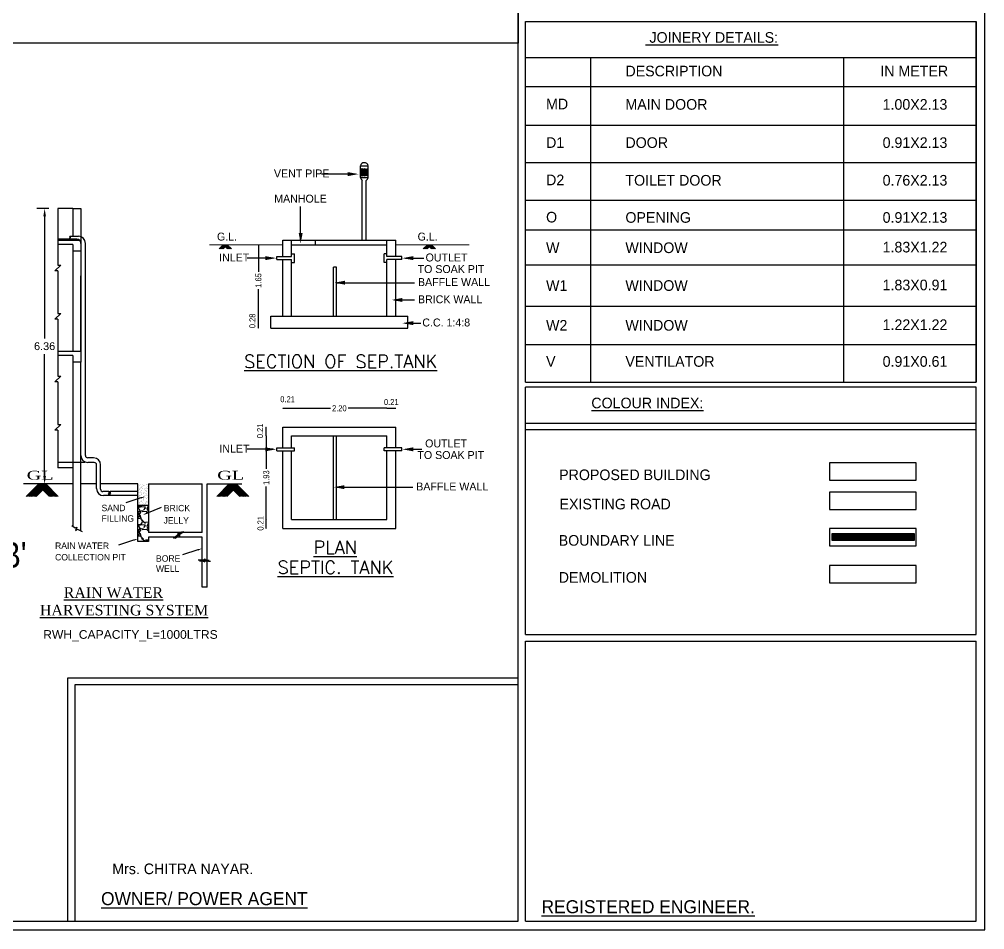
# Model space of a CAD drawing. Header units: metres. Extents: x 165 to 271, y 67 to 122.
# Drawn here: x 201.57 to 223.87, y 81.48 to 102.49 of the extents above; entities that cross this region are included whole.
import ezdxf
from ezdxf.enums import TextEntityAlignment as Align

# ---------------------------------------------------------------- set-up
doc = ezdxf.new("R2010")
doc.units = ezdxf.units.M
doc.header["$MEASUREMENT"] = 0
doc.layers.add('LOCATION_PLAN', color=7, linetype='Continuous', lineweight=0)
doc.layers.add('RWH', color=7, linetype='Continuous')
doc.layers.add('SHEET_1', color=6, linetype='Continuous')
doc.styles.add('ARIAL NARROW', font='')
doc.styles.add('PLOT$0$300', font='ARIALN.TTF')
doc.styles.add('rms', font='framd.ttf')
doc.styles.add('Roman', font='romans')
doc.styles.get("Standard").update_dxf_attribs({"font": 'arial.ttf'})
doc.styles.add('style2', font='romantic.ttf')
doc.styles.add('visa', font='swissc.ttf')
doc.styles.get('ARIAL NARROW').set_extended_font_data('Lydian BT')
doc.dimstyles.new('o3', dxfattribs={"dimscale": 0.23, "dimtxt": 0.9, "dimasz": 1, "dimexe": 5, "dimexo": 9, "dimgap": 0.23, "dimtad": 0, "dimzin": 3, "dimdsep": 46, "dimtxsty": 'visa', "dimblk": 'ARCHTICK', "dimcen": 0.09, "dimse1": 1, "dimse2": 1, "dimclrd": 7, "dimclre": 256, "dimclrt": 7, "dimadec": 0, "dimazin": 0, "dimtfac": 0.23, "dimtofl": 0, "dimtmove": 2, "dimatfit": 1, "dimldrblk": 'ARCHTICK', "dimfxl": 1, "dimtolj": 1, "dimtzin": 0, "dimarcsym": 0})
doc.dimstyles.get("Standard").update_dxf_attribs({"dimtxt": 0.18, "dimasz": 0.18, "dimexe": 0.18, "dimexo": 0.0625, "dimgap": 0.09, "dimtad": 0, "dimtih": 1, "dimtoh": 1, "dimzin": 0, "dimdsep": 46, "dimtxsty": 'Standard', "dimcen": 0.09, "dimadec": 0, "dimazin": 0, "dimtfac": 1, "dimtofl": 0, "dimtmove": 0, "dimatfit": 3, "dimfxl": 1, "dimtolj": 1, "dimtzin": 0, "dimarcsym": 0})

# ---------------------------------------------------------------- blocks, each defined once
blk = doc.blocks.new('_ArchTick')
at = {"color": 0, "linetype": 'ByBlock', "const_width": 0.15}
blk.add_lwpolyline([(-0.5, -0.5), (0.5, 0.5)], dxfattribs=at)
blk = doc.blocks.new('*D114')
at = {"color": 7, "lineweight": -2}
blk.add_line((2146.187, 488.333), (2146.187, 488.609), dxfattribs=at)
at = {"layer": 'Defpoints', "color": 0}
for p in [(2146.187, 488.609), (2146.473, 488.609), (2146.473, 488.333)]:
    blk.add_point(p, dxfattribs=at)
at = {"color": 7, "lineweight": -2, "xscale": 0.023, "yscale": 0.023, "zscale": 0.023}
for p, rotation in [((2146.187, 488.609), 90), ((2146.187, 488.333), 270)]:
    blk.add_blockref('_ArchTick', p, dxfattribs=dict(at, rotation=rotation))
at = {"color": 7, "insert": (2146.048, 488.502), "char_height": 0.138, "attachment_point": 5, "rotation": 90, "style": 'visa'}
blk.add_mtext('\\A1;0.28', dxfattribs=at)
blk = doc.blocks.new('*D115')
at = {"color": 7, "lineweight": -2}
for p, q in [((2146.187, 490.259), (2146.187, 489.635)), ((2146.187, 488.609), (2146.187, 489.233))]:
    blk.add_line(p, q, dxfattribs=at)
at = {"layer": 'Defpoints', "color": 0}
for p in [(2146.187, 490.259), (2146.954, 490.259), (2146.473, 488.609)]:
    blk.add_point(p, dxfattribs=at)
at = {"color": 7, "lineweight": -2, "xscale": 0.023, "yscale": 0.023, "zscale": 0.023}
for p, rotation in [((2146.187, 490.259), 90), ((2146.187, 488.609), 270)]:
    blk.add_blockref('_ArchTick', p, dxfattribs=dict(at, rotation=rotation))
at = {"color": 7, "insert": (2146.187, 489.434), "char_height": 0.138, "attachment_point": 5, "rotation": 90, "style": 'visa'}
blk.add_mtext('\\A1;1.65', dxfattribs=at)
blk = doc.blocks.new('*D116')
at = {"color": 7, "lineweight": -2}
blk.add_line((2146.369, 483.714), (2146.369, 483.921), dxfattribs=at)
at = {"layer": 'Defpoints', "color": 0}
for p in [(2146.369, 483.921), (2146.954, 483.921), (2146.748, 483.714)]:
    blk.add_point(p, dxfattribs=at)
at = {"color": 7, "lineweight": -2, "xscale": 0.023, "yscale": 0.023, "zscale": 0.023}
for p, rotation in [((2146.369, 483.921), 90), ((2146.369, 483.714), 270)]:
    blk.add_blockref('_ArchTick', p, dxfattribs=dict(at, rotation=rotation))
at = {"color": 7, "insert": (2146.236, 483.83), "char_height": 0.138, "attachment_point": 5, "rotation": 90, "style": 'visa'}
blk.add_mtext('\\A1;0.21', dxfattribs=at)
blk = doc.blocks.new('*D117')
at = {"color": 7, "lineweight": -2}
for p, q in [((2146.369, 485.847), (2146.369, 485.085)), ((2146.369, 483.921), (2146.369, 484.682))]:
    blk.add_line(p, q, dxfattribs=at)
at = {"layer": 'Defpoints', "color": 0}
for p in [(2146.369, 485.847), (2146.954, 485.847), (2146.954, 483.921)]:
    blk.add_point(p, dxfattribs=at)
at = {"color": 7, "lineweight": -2, "xscale": 0.023, "yscale": 0.023, "zscale": 0.023}
for p, rotation in [((2146.369, 485.847), 90), ((2146.369, 483.921), 270)]:
    blk.add_blockref('_ArchTick', p, dxfattribs=dict(at, rotation=rotation))
at = {"color": 7, "insert": (2146.369, 484.884), "char_height": 0.138, "attachment_point": 5, "rotation": 90, "style": 'visa'}
blk.add_mtext('\\A1;1.93', dxfattribs=at)
blk = doc.blocks.new('*D118')
at = {"color": 7, "lineweight": -2}
blk.add_line((2146.369, 485.847), (2146.369, 486.053), dxfattribs=at)
at = {"layer": 'Defpoints', "color": 0}
for p in [(2146.369, 486.053), (2146.748, 486.053), (2146.954, 485.847)]:
    blk.add_point(p, dxfattribs=at)
at = {"color": 7, "lineweight": -2, "xscale": 0.023, "yscale": 0.023, "zscale": 0.023}
for p, rotation in [((2146.369, 486.053), 90), ((2146.369, 485.847), 270)]:
    blk.add_blockref('_ArchTick', p, dxfattribs=dict(at, rotation=rotation))
at = {"color": 7, "insert": (2146.225, 485.963), "char_height": 0.138, "attachment_point": 5, "rotation": 90, "style": 'visa'}
blk.add_mtext('\\A1;0.21', dxfattribs=at)
blk = doc.blocks.new('*D113')
at = {"color": 7, "lineweight": -2}
blk.add_line((2146.748, 486.485), (2146.954, 486.485), dxfattribs=at)
at = {"layer": 'Defpoints', "color": 0}
for p in [(2146.954, 486.485), (2146.748, 486.053), (2146.954, 485.847)]:
    blk.add_point(p, dxfattribs=at)
at = {"color": 7, "lineweight": -2, "xscale": 0.023, "yscale": 0.023, "zscale": 0.023, "rotation": 180}
blk.add_blockref('_ArchTick', (2146.748, 486.485), dxfattribs=at)
at = {"color": 7, "lineweight": -2, "xscale": 0.023, "yscale": 0.023, "zscale": 0.023}
blk.add_blockref('_ArchTick', (2146.954, 486.485), dxfattribs=at)
at = {"color": 7, "insert": (2146.86, 486.694), "char_height": 0.138, "attachment_point": 5, "style": 'visa'}
blk.add_mtext('\\A1;0.21', dxfattribs=at)
blk = doc.blocks.new('*D119')
at = {"color": 7, "lineweight": -2}
for p, q in [((2146.954, 486.485), (2147.85, 486.485)), ((2149.155, 486.485), (2148.259, 486.485))]:
    blk.add_line(p, q, dxfattribs=at)
at = {"layer": 'Defpoints', "color": 0}
for p in [(2149.155, 486.485), (2146.954, 485.847), (2149.155, 485.847)]:
    blk.add_point(p, dxfattribs=at)
at = {"color": 7, "lineweight": -2, "xscale": 0.023, "yscale": 0.023, "zscale": 0.023, "rotation": 180}
blk.add_blockref('_ArchTick', (2146.954, 486.485), dxfattribs=at)
at = {"color": 7, "lineweight": -2, "xscale": 0.023, "yscale": 0.023, "zscale": 0.023}
blk.add_blockref('_ArchTick', (2149.155, 486.485), dxfattribs=at)
at = {"color": 7, "insert": (2148.055, 486.485), "char_height": 0.138, "attachment_point": 5, "style": 'visa'}
blk.add_mtext('\\A1;2.20', dxfattribs=at)
blk = doc.blocks.new('*D120')
at = {"color": 7, "lineweight": -2}
blk.add_line((2149.155, 486.485), (2149.362, 486.485), dxfattribs=at)
at = {"layer": 'Defpoints', "color": 0}
for p in [(2149.362, 486.485), (2149.362, 486.053), (2149.155, 485.847)]:
    blk.add_point(p, dxfattribs=at)
at = {"color": 7, "lineweight": -2, "xscale": 0.023, "yscale": 0.023, "zscale": 0.023, "rotation": 180}
blk.add_blockref('_ArchTick', (2149.155, 486.485), dxfattribs=at)
at = {"color": 7, "lineweight": -2, "xscale": 0.023, "yscale": 0.023, "zscale": 0.023}
blk.add_blockref('_ArchTick', (2149.362, 486.485), dxfattribs=at)
at = {"color": 7, "insert": (2149.254, 486.628), "char_height": 0.138, "attachment_point": 5, "style": 'visa'}
blk.add_mtext('\\A1;0.21', dxfattribs=at)
blk = doc.blocks.new('RAIN')
at = {"color": 1}
for p, q in [((2202.903, 512.696), (2202.903, 511.083)), ((2203.33, 512.696), (2202.903, 512.696)), ((2203.33, 512.696), (2203.558, 512.696)), ((2203.33, 512.696), (2203.33, 511.903)), ((2203.558, 512.696), (2203.558, 511.703)), ((2203.249, 511.903), (2203.486, 511.903)), ((2203.442, 511.819), (2202.903, 511.819)), ((2203.442, 511.819), (2202.903, 511.819)), ((2203.528, 511.781), (2202.903, 511.781)), ((2203.33, 511.667), (2202.903, 511.667)), ((2203.33, 511.819), (2203.33, 511.781)), ((2203.33, 511.667), (2203.33, 511.477)), ((2203.558, 511.703), (2203.558, 511.667)), ((2203.558, 511.703), (2203.558, 511.667)), ((2203.558, 511.703), (2203.558, 511.667)), ((2203.558, 511.703), (2203.558, 511.667)), ((2203.558, 511.667), (2203.558, 511.477)), ((2203.558, 511.667), (2203.558, 511.667)), ((2203.685, 505.657), (2203.685, 511.703)), ((2203.33, 511.477), (2203.33, 508.62)), ((2203.558, 511.477), (2203.33, 511.477)), ((2203.558, 511.477), (2203.558, 508.62)), ((2202.989, 511.083), (2202.817, 510.919)), ((2202.903, 511.083), (2202.989, 511.083)), ((2202.903, 510.919), (2202.817, 510.919)), ((2202.903, 510.919), (2202.903, 509.706)), ((2203.558, 508.62), (2203.558, 510.776)), ((2202.989, 509.706), (2202.817, 509.541)), ((2202.903, 509.706), (2202.989, 509.706)), ((2202.903, 509.541), (2202.817, 509.541)), ((2202.903, 509.541), (2202.903, 508.467)), ((2202.903, 508.62), (2202.903, 507.921)), ((2203.558, 508.62), (2202.903, 508.62)), ((2203.558, 508.62), (2203.558, 508.315)), ((2203.33, 508.505), (2202.903, 508.505)), ((2203.33, 508.505), (2203.33, 508.315)), ((2203.33, 508.315), (2203.33, 503.644)), ((2203.558, 508.315), (2203.33, 508.315)), ((2203.558, 508.541), (2203.558, 508.505)), ((2203.558, 508.541), (2203.558, 508.505)), ((2203.558, 508.541), (2203.558, 508.505)), ((2203.558, 508.541), (2203.558, 508.505)), ((2203.558, 508.505), (2203.558, 508.505)), ((2203.558, 503.511), (2203.558, 508.315)), ((2202.989, 507.921), (2202.817, 507.757)), ((2202.903, 507.757), (2202.817, 507.757)), ((2202.903, 507.921), (2202.989, 507.921)), ((2202.903, 507.757), (2202.903, 506.544)), ((2202.989, 506.544), (2202.817, 506.38)), ((2202.903, 506.38), (2202.817, 506.38)), ((2202.903, 506.544), (2202.989, 506.544)), ((2202.903, 506.38), (2202.903, 505.305)), ((2203.92, 505.591), (2203.751, 505.591)), ((2203.673, 505.458), (2202.903, 505.458)), ((2203.33, 505.305), (2202.903, 505.305)), ((2203.939, 505.458), (2203.757, 505.458)), ((2204.004, 504.714), (2204.004, 505.392)), ((2204.119, 504.695), (2204.119, 505.392)), ((2203.33, 504.848), (2201.921, 504.848)), ((2204.004, 504.848), (2203.558, 504.848)), ((2205.18, 504.848), (2204.119, 504.848)), ((2205.18, 503.213), (2205.18, 504.848)), ((2205.485, 504.848), (2205.485, 503.462)), ((2205.485, 504.848), (2207.009, 504.848)), ((2207.009, 503.462), (2207.009, 504.848)), ((2207.155, 502.676), (2207.155, 504.848)), ((2207.155, 504.848), (2208.142, 504.848)), ((2204.356, 504.63), (2204.184, 504.63)), ((2204.356, 504.515), (2204.203, 504.515)), ((2204.34, 504.555), (2204.372, 504.594)), ((2204.356, 504.555), (2204.34, 504.555)), ((2204.356, 504.638), (2204.356, 504.594)), ((2204.356, 504.594), (2204.372, 504.594)), ((2204.356, 504.511), (2204.356, 504.555)), ((2204.375, 504.555), (2204.406, 504.594)), ((2204.39, 504.555), (2204.375, 504.555)), ((2204.39, 504.638), (2204.39, 504.594)), ((2205.18, 504.63), (2204.39, 504.63)), ((2204.39, 504.594), (2204.406, 504.594)), ((2204.39, 504.511), (2204.39, 504.555)), ((2205.18, 504.515), (2204.39, 504.515)), ((2205.18, 504.242), (2205.485, 504.242)), ((2206.404, 503.462), (2205.485, 503.462)), ((2206.312, 503.391), (2206.239, 503.334)), ((2206.356, 503.392), (2206.283, 503.335)), ((2206.312, 503.391), (2206.322, 503.351)), ((2206.322, 503.446), (2206.322, 503.351)), ((2206.322, 503.446), (2206.331, 503.406)), ((2206.404, 503.462), (2206.331, 503.406)), ((2206.356, 503.392), (2206.366, 503.352)), ((2206.366, 503.447), (2206.366, 503.352)), ((2206.366, 503.447), (2206.375, 503.407)), ((2206.448, 503.464), (2206.375, 503.407)), ((2206.404, 503.462), (2206.448, 503.494)), ((2207.009, 503.462), (2206.447, 503.462)), ((2206.448, 503.462), (2206.491, 503.494)), ((2205.485, 503.213), (2205.18, 503.213)), ((2206.241, 503.335), (2205.485, 503.335)), ((2206.196, 503.304), (2206.239, 503.335)), ((2206.24, 503.304), (2206.283, 503.335)), ((2207.009, 503.335), (2206.283, 503.335)), ((2207.009, 502.68), (2207.009, 503.335)), ((2206.9, 502.685), (2206.954, 502.682)), ((2206.934, 502.657), (2206.988, 502.654)), ((2207.046, 502.679), (2206.953, 502.681)), ((2207.08, 502.652), (2206.988, 502.654)), ((2207.009, 501.907), (2207.009, 502.654)), ((2207.088, 502.715), (2207.027, 502.641)), ((2207.046, 502.679), (2207.027, 502.641)), ((2207.122, 502.688), (2207.062, 502.615)), ((2207.08, 502.652), (2207.062, 502.615)), ((2207.088, 502.715), (2207.07, 502.678)), ((2207.162, 502.675), (2207.07, 502.678)), ((2207.122, 502.688), (2207.104, 502.651)), ((2207.197, 502.649), (2207.104, 502.651)), ((2207.155, 501.907), (2207.155, 502.65)), ((2207.162, 502.675), (2207.216, 502.672)), ((2207.196, 502.648), (2207.249, 502.645)), ((2207.155, 501.907), (2207.009, 501.907))]:
    blk.add_line(p, q, dxfattribs=at)
at = {"color": 2}
for p, q in [((2201.997, 504.491), (2202.354, 504.848)), ((2202.033, 504.491), (2202.39, 504.848)), ((2202.069, 504.491), (2202.426, 504.848)), ((2202.104, 504.491), (2202.462, 504.848)), ((2202.14, 504.491), (2202.4, 504.75)), ((2202.176, 504.491), (2202.417, 504.732)), ((2202.659, 504.491), (2202.382, 504.768)), ((2202.695, 504.491), (2202.4, 504.786)), ((2202.731, 504.491), (2202.417, 504.804)), ((2202.766, 504.491), (2202.435, 504.822)), ((2202.802, 504.491), (2202.453, 504.84)), ((2202.838, 504.491), (2202.481, 504.848)), ((2202.874, 504.491), (2202.517, 504.848)), ((2202.91, 504.491), (2202.553, 504.848)), ((2207.429, 504.491), (2207.786, 504.848)), ((2207.465, 504.491), (2207.822, 504.848)), ((2207.501, 504.491), (2207.858, 504.848)), ((2207.537, 504.491), (2207.894, 504.848)), ((2207.573, 504.491), (2207.832, 504.75)), ((2207.609, 504.491), (2207.85, 504.732)), ((2208.091, 504.491), (2207.814, 504.768)), ((2208.127, 504.491), (2207.832, 504.786)), ((2208.163, 504.491), (2207.85, 504.804)), ((2208.199, 504.491), (2207.868, 504.822)), ((2208.235, 504.491), (2207.886, 504.84)), ((2208.271, 504.491), (2207.913, 504.848)), ((2208.307, 504.491), (2207.949, 504.848)), ((2208.342, 504.491), (2207.985, 504.848)), ((2202.212, 504.491), (2202.435, 504.714)), ((2202.248, 504.491), (2202.453, 504.696)), ((2202.284, 504.491), (2202.471, 504.678)), ((2207.645, 504.491), (2207.868, 504.714)), ((2207.681, 504.491), (2207.886, 504.696)), ((2207.716, 504.491), (2207.904, 504.678))]:
    blk.add_line(p, q, dxfattribs=at)
at = {"color": 0}
for p, q in [((2205.188, 504.742), (2205.188, 504.742)), ((2205.189, 504.84), (2205.189, 504.84)), ((2205.234, 504.793), (2205.234, 504.793)), ((2205.257, 504.733), (2205.257, 504.733)), ((2205.261, 504.845), (2205.261, 504.845)), ((2205.295, 504.746), (2205.295, 504.746)), ((2205.297, 504.766), (2205.297, 504.766)), ((2205.298, 504.755), (2205.298, 504.755)), ((2205.299, 504.844), (2205.299, 504.844)), ((2205.299, 504.728), (2205.299, 504.728)), ((2205.318, 504.78), (2205.318, 504.78)), ((2205.325, 504.724), (2205.325, 504.724)), ((2205.342, 504.796), (2205.342, 504.796)), ((2205.351, 504.804), (2205.351, 504.804)), ((2205.364, 504.793), (2205.364, 504.793)), ((2205.419, 504.844), (2205.419, 504.844)), ((2205.433, 504.741), (2205.433, 504.741)), ((2205.436, 504.839), (2205.436, 504.839)), ((2205.441, 504.84), (2205.441, 504.84)), ((2205.455, 504.766), (2205.455, 504.766)), ((2205.476, 504.78), (2205.476, 504.78)), ((2205.482, 504.835), (2205.482, 504.835)), ((2205.267, 504.451), (2204.837, 504.311)), ((2205.182, 504.465), (2205.182, 504.465)), ((2205.192, 504.473), (2205.192, 504.473)), ((2205.194, 504.66), (2205.194, 504.66)), ((2205.205, 504.477), (2205.205, 504.477)), ((2205.21, 504.608), (2205.21, 504.608)), ((2205.215, 504.512), (2205.215, 504.512)), ((2205.22, 504.717), (2205.22, 504.717)), ((2205.225, 504.499), (2205.225, 504.499)), ((2205.228, 504.597), (2205.228, 504.597)), ((2205.231, 504.695), (2205.231, 504.695)), ((2205.231, 504.474), (2205.231, 504.474)), ((2205.236, 504.526), (2205.236, 504.526)), ((2205.238, 504.7), (2205.238, 504.7)), ((2205.242, 504.52), (2205.242, 504.52)), ((2205.247, 504.709), (2205.247, 504.709)), ((2205.252, 504.602), (2205.252, 504.602)), ((2205.256, 504.639), (2205.256, 504.639)), ((2205.277, 504.653), (2205.277, 504.653)), ((2205.278, 504.599), (2205.278, 504.599)), ((2205.286, 504.452), (2205.286, 504.452)), ((2205.287, 504.56), (2205.287, 504.56)), ((2205.289, 504.55), (2205.289, 504.55)), ((2205.292, 504.648), (2205.292, 504.648)), ((2205.296, 504.569), (2205.296, 504.569)), ((2205.296, 504.463), (2205.296, 504.463)), ((2205.3, 504.464), (2205.3, 504.464)), ((2205.337, 504.59), (2205.337, 504.59)), ((2205.342, 504.459), (2205.342, 504.459)), ((2205.347, 504.615), (2205.347, 504.615)), ((2205.347, 504.59), (2205.347, 504.59)), ((2205.355, 504.5), (2205.355, 504.5)), ((2205.358, 504.598), (2205.358, 504.598)), ((2205.361, 504.695), (2205.361, 504.695)), ((2205.368, 504.456), (2205.368, 504.456)), ((2205.373, 504.512), (2205.373, 504.512)), ((2205.378, 504.717), (2205.378, 504.717)), ((2205.389, 504.584), (2205.389, 504.584)), ((2205.391, 504.656), (2205.391, 504.656)), ((2205.394, 504.715), (2205.394, 504.715)), ((2205.394, 504.525), (2205.394, 504.525)), ((2205.395, 504.475), (2205.395, 504.475)), ((2205.4, 504.664), (2205.4, 504.664)), ((2205.414, 504.639), (2205.414, 504.639)), ((2205.415, 504.581), (2205.415, 504.581)), ((2205.423, 504.447), (2205.423, 504.447)), ((2205.426, 504.545), (2205.426, 504.545)), ((2205.429, 504.643), (2205.429, 504.643)), ((2205.435, 504.71), (2205.435, 504.71)), ((2205.435, 504.653), (2205.435, 504.653)), ((2205.437, 504.446), (2205.437, 504.446)), ((2205.439, 504.516), (2205.439, 504.516)), ((2205.449, 504.524), (2205.449, 504.524)), ((2205.451, 504.71), (2205.451, 504.71)), ((2205.454, 504.462), (2205.454, 504.462)), ((2205.462, 504.706), (2205.462, 504.706)), ((2205.484, 504.572), (2205.484, 504.572)), ((2205.18, 504.204), (2205.295, 504.214)), ((2205.185, 504.348), (2205.185, 504.348)), ((2205.185, 504.176), (2205.286, 504.201)), ((2205.187, 504.284), (2205.187, 504.284)), ((2205.195, 504.399), (2205.195, 504.399)), ((2205.218, 504.303), (2205.218, 504.303)), ((2205.221, 504.401), (2205.221, 504.401)), ((2205.231, 504.325), (2205.231, 504.325)), ((2205.24, 504.333), (2205.24, 504.333)), ((2205.254, 504.339), (2205.254, 504.339)), ((2205.255, 504.335), (2205.255, 504.335)), ((2205.278, 504.207), (2205.298, 504.242)), ((2205.279, 504.256), (2205.279, 504.256)), ((2205.283, 504.354), (2205.283, 504.354)), ((2205.289, 504.203), (2205.386, 504.193)), ((2205.291, 504.38), (2205.291, 504.38)), ((2205.291, 504.257), (2205.291, 504.257)), ((2205.295, 504.334), (2205.295, 504.334)), ((2205.312, 504.271), (2205.312, 504.271)), ((2205.321, 504.33), (2205.321, 504.33)), ((2205.332, 504.385), (2205.332, 504.385)), ((2205.335, 504.42), (2205.335, 504.42)), ((2205.345, 504.429), (2205.345, 504.429)), ((2205.346, 504.111), (2205.402, 504.172)), ((2205.348, 504.304), (2205.348, 504.304)), ((2205.351, 504.402), (2205.351, 504.402)), ((2205.353, 504.398), (2205.353, 504.398)), ((2205.394, 504.225), (2205.372, 504.242)), ((2205.384, 504.28), (2205.384, 504.28)), ((2205.4, 504.153), (2205.385, 504.193)), ((2205.39, 504.321), (2205.39, 504.321)), ((2205.393, 504.289), (2205.393, 504.289)), ((2205.413, 504.335), (2205.413, 504.335)), ((2205.417, 504.251), (2205.417, 504.251)), ((2205.42, 504.349), (2205.42, 504.349)), ((2205.432, 504.316), (2205.432, 504.316)), ((2205.464, 504.209), (2205.433, 504.143)), ((2205.435, 504.013), (2205.855, 504.183)), ((2205.444, 504.335), (2205.444, 504.335)), ((2205.449, 504.257), (2205.449, 504.257)), ((2205.458, 504.312), (2205.458, 504.312)), ((2205.485, 504.223), (2205.464, 504.215)), ((2205.47, 504.271), (2205.47, 504.271)), ((2205.478, 504.441), (2205.478, 504.441)), ((2205.481, 504.302), (2205.481, 504.302)), ((2205.484, 504.4), (2205.484, 504.4)), ((2205.18, 504.142), (2205.185, 504.163)), ((2205.18, 504.058), (2205.213, 504.069)), ((2205.224, 504.001), (2205.18, 504.027)), ((2205.18, 504.003), (2205.231, 503.953)), ((2205.189, 503.892), (2205.18, 503.891)), ((2205.186, 504.16), (2205.232, 504.109)), ((2205.232, 503.959), (2205.191, 503.898)), ((2205.213, 504.073), (2205.249, 504.057)), ((2205.222, 504.093), (2205.339, 504.082)), ((2205.222, 503.971), (2205.278, 504.063)), ((2205.255, 504.051), (2205.235, 504)), ((2205.286, 503.828), (2205.245, 503.955)), ((2205.301, 504.059), (2205.423, 504.069)), ((2205.43, 504.065), (2205.485, 504.014)), ((2205.467, 504.089), (2205.441, 504.16)), ((2205.485, 504.072), (2205.462, 504.079)), ((2203.3, 503.664), (2203.393, 503.602)), ((2203.393, 503.602), (2203.445, 503.621)), ((2203.445, 503.621), (2203.406, 503.521)), ((2205.24, 503.868), (2205.18, 503.868)), ((2205.18, 503.697), (2205.295, 503.706)), ((2205.18, 503.634), (2205.185, 503.655)), ((2205.185, 503.668), (2205.286, 503.694)), ((2205.186, 503.652), (2205.232, 503.601)), ((2205.339, 503.779), (2205.247, 503.881)), ((2205.278, 503.699), (2205.313, 503.76)), ((2205.394, 503.717), (2205.282, 503.803)), ((2205.289, 503.695), (2205.386, 503.685)), ((2205.346, 503.603), (2205.402, 503.664)), ((2205.4, 503.645), (2205.385, 503.685)), ((2205.485, 503.757), (2205.397, 503.753)), ((2205.464, 503.701), (2205.433, 503.635)), ((2205.467, 503.581), (2205.441, 503.652)), ((2205.485, 503.715), (2205.464, 503.707)), ((2203.406, 503.521), (2203.462, 503.562)), ((2203.462, 503.562), (2203.592, 503.493)), ((2205.18, 503.55), (2205.213, 503.561)), ((2205.224, 503.493), (2205.18, 503.519)), ((2205.18, 503.495), (2205.231, 503.445)), ((2205.189, 503.384), (2205.18, 503.383)), ((2205.24, 503.36), (2205.18, 503.36)), ((2205.232, 503.451), (2205.191, 503.39)), ((2205.213, 503.565), (2205.249, 503.55)), ((2205.222, 503.585), (2205.339, 503.574)), ((2205.222, 503.463), (2205.278, 503.555)), ((2205.255, 503.543), (2205.235, 503.492)), ((2205.286, 503.32), (2205.245, 503.447)), ((2205.339, 503.271), (2205.247, 503.373)), ((2205.301, 503.551), (2205.423, 503.561)), ((2205.43, 503.557), (2205.485, 503.506)), ((2205.485, 503.564), (2205.462, 503.571)), ((2205.06, 503.246), (2204.629, 503.106)), ((2205.388, 503.213), (2205.282, 503.295)), ((2205.485, 503.249), (2205.397, 503.245)), ((2205.485, 503.335), (2205.485, 503.213)), ((2206.888, 502.968), (2206.457, 502.829))]:
    blk.add_line(p, q, dxfattribs=at)
at = {"color": 1}
for centre, radius, start, end in [((2203.254, 511.882), 0.0216, 105.7027, 254.2973), ((2203.243, 511.882), 0.0216, 285.7027, 74.2973), ((2203.486, 511.703), 0.2, 0, 90), ((2203.254, 511.84), 0.0216, 105.7027, 254.2973), ((2203.442, 511.703), 0.117, 0, 90), ((2203.757, 505.657), 0.199, 180, 270), ((2203.751, 505.657), 0.0653, 180, 270), ((2203.92, 505.392), 0.199, 0, 90), ((2203.939, 505.392), 0.0653, 0, 90), ((2204.203, 504.714), 0.199, 180, 270), ((2204.184, 504.695), 0.0653, 180, 270)]:
    blk.add_arc(centre, radius, start, end, dxfattribs=at)
at = {"color": 0}
for points in [[(2205.274, 504.431), (2205.388, 504.49), (2205.261, 504.471)], [(2205.443, 503.994), (2205.317, 503.965), (2205.427, 504.033)], [(2205.066, 503.226), (2205.18, 503.285), (2205.053, 503.266)], [(2206.895, 502.948), (2207.009, 503.008), (2206.882, 502.989)]]:
    blk.add_solid(points, dxfattribs=at)
at = {"color": 7, "style": 'style2', "width": 1.5}
for p in [(2202.01, 504.969), (2207.443, 504.969)]:
    blk.add_text('GL', height=0.254, dxfattribs=at).set_placement(p)
at = {"color": 0, "style": 'ARIAL NARROW'}
for s, height, p in [('SAND', 0.1834, (2204.145, 504.072)), ('BRICK', 0.1834, (2205.919, 504.068)), ('FILLING', 0.1834, (2204.145, 503.773)), ('JELLY', 0.1834, (2205.912, 503.719)), ('RAIN WATER', 0.1834, (2202.82, 502.997)), ('COLLECTION PIT', 0.18343, (2202.82, 502.669)), ('BORE', 0.1834, (2205.697, 502.633)), ('WELL', 0.1834, (2205.697, 502.343))]:
    blk.add_text(s, height=height, dxfattribs=at).set_placement(p)
at = {"color": 0, "insert": (2202.275, 501.903), "char_height": 0.3, "width": 10.61822, "attachment_point": 1, "style": 'Roman'}
blk.add_mtext('{\\fTimes New Roman|b0|i0|c0|p18;       \\LRAIN WATER\\l\\P\\L HARVESTING SYSTEM}', dxfattribs=at)
blk = doc.blocks.new('*D150')
at = {"layer": 'Defpoints', "color": 0}
for p in [(202.468, 98.122), (202.159, 91.766), (202.468, 91.766)]:
    blk.add_point(p, dxfattribs=at)
at = {"layer": 'RWH', "color": 130, "lineweight": -2}
for p, q in [((202.259, 98.122), (201.979, 98.122)), ((202.159, 97.942), (202.159, 95.126)), ((202.159, 91.946), (202.159, 94.762)), ((202.259, 91.766), (201.979, 91.766))]:
    blk.add_line(p, q, dxfattribs=at)
at = {"layer": 'RWH', "color": 130}
for points in [[(202.129, 97.942), (202.189, 97.942), (202.159, 98.122)], [(202.129, 91.946), (202.189, 91.946), (202.159, 91.766)]]:
    blk.add_solid(points, dxfattribs=at)
at = {"layer": 'RWH', "color": 130, "insert": (202.159, 94.944), "char_height": 0.18, "attachment_point": 5}
blk.add_mtext('\\A1;6.36', dxfattribs=at)
blk = doc.blocks.new('SEPTIC')
at = {"color": 112}
for p, q in [((2148.54, 492.082), (2148.724, 492.082)), ((2148.54, 491.807), (2148.54, 492.082)), ((2148.724, 491.807), (2148.724, 492.082)), ((2148.54, 491.807), (2148.724, 491.807)), ((2148.586, 490.363), (2148.586, 491.738)), ((2148.678, 490.363), (2148.678, 491.738)), ((2146.748, 490.363), (2149.362, 490.363)), ((2146.954, 489.984), (2146.954, 490.363)), ((2146.954, 490.259), (2149.155, 490.259)), ((2147.504, 490.259), (2147.504, 490.363)), ((2149.155, 489.984), (2149.155, 490.363)), ((2149.362, 489.984), (2149.362, 490.363)), ((2146.61, 489.984), (2146.954, 489.984)), ((2146.954, 490.053), (2147.023, 490.053)), ((2147.023, 489.847), (2147.023, 490.053)), ((2149.087, 489.847), (2149.087, 490.053)), ((2149.155, 490.053), (2149.087, 490.053)), ((2149.499, 489.984), (2149.155, 489.984)), ((2149.499, 489.915), (2149.499, 489.984)), ((2146.61, 489.915), (2146.954, 489.915)), ((2146.748, 488.609), (2146.748, 489.915)), ((2146.954, 488.609), (2146.954, 489.915)), ((2146.954, 489.847), (2147.023, 489.847)), ((2147.917, 488.609), (2147.917, 489.74)), ((2147.986, 489.74), (2147.917, 489.74)), ((2147.986, 488.609), (2147.986, 489.74)), ((2149.155, 489.847), (2149.087, 489.847)), ((2149.155, 488.609), (2149.155, 489.915)), ((2149.499, 489.915), (2149.155, 489.915)), ((2149.362, 488.609), (2149.362, 489.915)), ((2146.473, 488.609), (2149.637, 488.609)), ((2146.473, 488.333), (2146.473, 488.609)), ((2146.473, 488.333), (2149.637, 488.333)), ((2146.748, 486.053), (2149.362, 486.053)), ((2146.748, 485.571), (2146.748, 486.053)), ((2149.362, 485.571), (2149.362, 486.053)), ((2146.954, 485.847), (2149.155, 485.847)), ((2146.954, 485.571), (2146.954, 485.847)), ((2147.917, 483.921), (2147.917, 485.847)), ((2147.986, 483.921), (2147.986, 485.847)), ((2149.155, 485.571), (2149.155, 485.847)), ((2146.61, 485.571), (2147.023, 485.571)), ((2146.61, 485.503), (2146.61, 485.571)), ((2147.023, 485.503), (2147.023, 485.571)), ((2149.087, 485.503), (2149.087, 485.571)), ((2149.499, 485.571), (2149.087, 485.571)), ((2149.499, 485.503), (2149.499, 485.571)), ((2146.61, 485.503), (2147.023, 485.503)), ((2146.748, 483.714), (2146.748, 485.503)), ((2146.954, 483.921), (2146.954, 485.503)), ((2149.499, 485.503), (2149.087, 485.503)), ((2149.155, 483.921), (2149.155, 485.503)), ((2149.362, 483.714), (2149.362, 485.503)), ((2146.954, 483.921), (2149.155, 483.921)), ((2146.748, 483.714), (2149.362, 483.714))]:
    blk.add_line(p, q, dxfattribs=at)
at = {"color": 7}
for p, q in [((2148.431, 491.889), (2147.643, 491.889)), ((2147.162, 490.351), (2147.162, 491.14)), ((2148.008, 489.383), (2149.792, 489.383)), ((2146.529, 485.538), (2145.929, 485.538)), ((2149.58, 485.538), (2149.959, 485.538)), ((2147.993, 484.665), (2149.752, 484.665))]:
    blk.add_line(p, q, dxfattribs=at)
at = {"color": 0}
for p, q in [((2145.374, 490.259), (2145.277, 490.162)), ((2145.397, 490.259), (2145.3, 490.162)), ((2145.42, 490.259), (2145.323, 490.162)), ((2145.443, 490.259), (2145.346, 490.162)), ((2145.466, 490.259), (2145.369, 490.162)), ((2145.374, 490.259), (2145.471, 490.162)), ((2145.397, 490.259), (2145.494, 490.162)), ((2145.42, 490.259), (2145.517, 490.162)), ((2145.443, 490.259), (2145.54, 490.162)), ((2145.466, 490.259), (2145.563, 490.162)), ((2146.748, 489.984), (2146.748, 490.363)), ((2150.089, 490.259), (2149.992, 490.162)), ((2150.112, 490.259), (2150.015, 490.162)), ((2150.135, 490.259), (2150.037, 490.162)), ((2150.158, 490.259), (2150.06, 490.162)), ((2150.181, 490.259), (2150.083, 490.162)), ((2150.089, 490.259), (2150.186, 490.162)), ((2150.112, 490.259), (2150.209, 490.162)), ((2150.135, 490.259), (2150.232, 490.162)), ((2150.158, 490.259), (2150.255, 490.162)), ((2150.181, 490.259), (2150.278, 490.162)), ((2146.61, 489.915), (2146.61, 489.984)), ((2146.529, 489.95), (2145.924, 489.95)), ((2149.58, 489.95), (2150.01, 489.95)), ((2149.33, 488.985), (2149.792, 488.985)), ((2149.58, 488.45), (2149.936, 488.45))]:
    blk.add_line(p, q, dxfattribs=at)
blk.add_line((2149.637, 488.333), (2149.637, 488.609))
at = {"color": 112}
for points in [[(2148.558, 492.013), (2148.558, 491.853), (2148.569, 491.853), (2148.569, 492.013)], [(2148.592, 492.013), (2148.592, 491.853), (2148.603, 491.853), (2148.603, 492.013)], [(2148.638, 492.013), (2148.626, 492.013), (2148.626, 491.853), (2148.638, 491.853)], [(2148.672, 491.853), (2148.661, 491.853), (2148.661, 492.013), (2148.672, 492.013)], [(2148.707, 492.013), (2148.707, 491.853), (2148.695, 491.853), (2148.695, 492.013)]]:
    blk.add_lwpolyline(points, close=True, dxfattribs=at)
at = {"color": 0}
for points in [[(2148.498, 491.889, 0, 0.0917, 0), (2148.251, 491.889, 0.0917, 0.0917, 0)], [(2146.596, 489.95, 0, 0.0917, 0), (2146.349, 489.95, 0.0917, 0.0917, 0)], [(2149.514, 489.95, 0, 0.0917, 0), (2149.76, 489.95, 0.0917, 0.0917, 0)], [(2149.264, 488.985, 0, 0.0917, 0), (2149.51, 488.985, 0.0917, 0.0917, 0)], [(2149.514, 488.45, 0, 0.0917, 0), (2149.76, 488.45, 0.0917, 0.0917, 0)]]:
    blk.add_lwpolyline(points, format="xyseb", dxfattribs=at)
at = {"color": 7}
for points in [[(2147.162, 490.285, 0, 0.0917, 0), (2147.162, 490.531, 0.0917, 0.0917, 0)], [(2146.596, 485.538, 0, 0.0917, 0), (2146.349, 485.538, 0.0917, 0.0917, 0)], [(2149.514, 485.538, 0, 0.0917, 0), (2149.76, 485.538, 0.0917, 0.0917, 0)], [(2147.927, 484.665, 0, 0.0917, 0), (2148.173, 484.665, 0.0917, 0.0917, 0)]]:
    blk.add_lwpolyline(points, format="xyseb", dxfattribs=at)
at = {"color": 0, "const_width": 0.0229}
for points in [[(2145.057, 490.259), (2146.748, 490.259)], [(2151.053, 490.259), (2149.362, 490.259)]]:
    blk.add_lwpolyline(points, dxfattribs=at)
at = {"color": 112}
blk.add_lwpolyline([(2147.941, 489.383, 0, 0.0917, 0), (2148.188, 489.383, 0.0917, 0.0917, 0)], format="xyseb", dxfattribs=at)
for centre, radius, start, end in [((2148.632, 492.056), 0.0955, 16.2602, 163.7398), ((2148.727, 491.882), 0.201, 201.843, 225.5371), ((2148.537, 491.882), 0.201, 314.4629, 338.157)]:
    blk.add_arc(centre, radius, start, end, dxfattribs=at)
at = {"color": 0}
for s, height, style, p in [('VENT PIPE', 0.1834, 'ARIAL NARROW', (2146.545, 491.812)), ('MANHOLE', 0.1834, 'ARIAL NARROW', (2146.552, 491.231)), ('INLET', 0.1834, 'ARIAL NARROW', (2145.28, 489.873)), ('OUTLET', 0.1834, 'ARIAL NARROW', (2150.047, 489.873)), ('TO SOAK PIT', 0.18343, 'ARIAL NARROW', (2149.863, 489.606)), ('BAFFLE WALL', 0.18343, 'ARIAL NARROW', (2149.871, 489.306)), ('BRICK WALL', 0.1834, 'ARIAL NARROW', (2149.871, 488.908)), ('C.C. 1:4:8', 0.1834, 'ARIAL NARROW', (2149.971, 488.373)), ('%%uSECTION OF SEP.TANK', 0.3, 'Roman', (2145.855, 487.415)), ('OUTLET', 0.1834, 'ARIAL NARROW', (2150.036, 485.582)), ('INLET', 0.1834, 'ARIAL NARROW', (2145.286, 485.46)), ('TO SOAK PIT', 0.18343, 'ARIAL NARROW', (2149.858, 485.315)), ('BAFFLE WALL', 0.18343, 'ARIAL NARROW', (2149.831, 484.588)), ('%%uPLAN', 0.3, 'Roman', (2147.46, 483.128)), ('%%uSEPTIC. TANK', 0.3, 'Roman', (2146.629, 482.664))]:
    blk.add_text(s, height=height, dxfattribs=dict(at, style=style)).set_placement(p)
at = {"color": 0, "style": 'ARIAL NARROW'}
for p in [(2145.461, 490.447), (2150.094, 490.447)]:
    blk.add_text('G.L.', height=0.1834, dxfattribs=at).set_placement(p, align=Align.MIDDLE)
at = {"color": 0}
for base, p1, p2, picture, middle in [((2146.187, 490.259), (2146.473, 488.609), (2146.954, 490.259), '*D115', (2146.187, 489.434)), ((2146.369, 485.847), (2146.954, 483.921), (2146.954, 485.847), '*D117', (2146.369, 484.884))]:
    dim = blk.add_linear_dim(base=base, p1=p1, p2=p2, angle=90, dimstyle='o3', override={"dimtxt": 0.6, "dimasz": 0.1, "dimpost": '\\X', "dimfxl": 4, "dimfxlon": 1}, dxfattribs=at)
    dim.commit()
    dim.dimension.update_dxf_attribs({"geometry": picture, "text_midpoint": middle})
for base, p1, p2, picture, middle in [((2146.187, 488.609), (2146.473, 488.333), (2146.473, 488.609), '*D114', (2146.048, 488.502)), ((2146.369, 486.053), (2146.954, 485.847), (2146.748, 486.053), '*D118', (2146.225, 485.963)), ((2146.369, 483.921), (2146.748, 483.714), (2146.954, 483.921), '*D116', (2146.236, 483.83))]:
    dim = blk.add_linear_dim(base=base, p1=p1, p2=p2, angle=90, dimstyle='o3', override={"dimtxt": 0.6, "dimasz": 0.1, "dimpost": '\\X', "dimfxl": 4, "dimfxlon": 1}, dxfattribs=at)
    dim.commit()
    dim.dimension.update_dxf_attribs({"geometry": picture, "text_midpoint": middle, "dimtype": 128})
for base, p1, p2, picture, middle in [((2146.954, 486.485), (2146.748, 486.053), (2146.954, 485.847), '*D113', (2146.86, 486.694)), ((2149.362, 486.485), (2149.155, 485.847), (2149.362, 486.053), '*D120', (2149.254, 486.628))]:
    dim = blk.add_linear_dim(base=base, p1=p1, p2=p2, dimstyle='o3', override={"dimtxt": 0.6, "dimasz": 0.1, "dimpost": '\\X', "dimfxl": 4, "dimfxlon": 1}, dxfattribs=at)
    dim.commit()
    dim.dimension.update_dxf_attribs({"geometry": picture, "text_midpoint": middle, "dimtype": 128})
dim = blk.add_linear_dim(base=(2149.155, 486.485), p1=(2146.954, 485.847), p2=(2149.155, 485.847), dimstyle='o3', override={"dimtxt": 0.6, "dimasz": 0.1, "dimpost": '\\X', "dimfxl": 4, "dimfxlon": 1}, dxfattribs=at)
dim.commit()
dim.dimension.update_dxf_attribs({"geometry": '*D119', "text_midpoint": (2148.055, 486.485)})

msp = doc.modelspace()

# ---------------------------------------------------------------- hatches: boundary and pattern name
h = msp.add_hatch()
h.set_pattern_fill('ANSI31', color=256, scale=0.029273, style=0)
h.set_pattern_definition([(45, (-144.87695, -12.289008), (-0.00258740564, 0.00258740564), [])])
h.paths.add_polyline_path([(222.236, 90.464), (222.236, 90.623), (220.344, 90.623), (220.344, 90.464)])

# ---------------------------------------------------------------- linework, layer by layer
for p, q in [((213.096, 81.68), (213.096, 121.503)), ((213.266, 102.438), (223.666, 102.438)), ((213.266, 94.118), (213.266, 102.438)), ((223.666, 102.438), (223.666, 94.118)), ((213.279, 101.607), (223.666, 101.607)), ((214.773, 94.118), (214.773, 101.607)), ((220.603, 101.607), (220.603, 94.118)), ((213.279, 100.939), (223.666, 100.939)), ((213.279, 100.049), (223.666, 100.049)), ((213.279, 99.187), (223.666, 99.187)), ((213.279, 98.318), (223.666, 98.318)), ((213.279, 98.318), (223.666, 98.318)), ((213.279, 97.63), (223.666, 97.63)), ((213.279, 97.63), (223.666, 97.63)), ((213.279, 96.82), (223.666, 96.82)), ((213.279, 95.869), (223.666, 95.869)), ((213.279, 95.869), (223.666, 95.869)), ((213.266, 94.983), (223.666, 94.983)), ((213.266, 94.118), (223.666, 94.118)), ((213.266, 88.29), (213.266, 94.002)), ((213.266, 93.172), (223.666, 93.172)), ((213.266, 93.022), (223.666, 93.022)), ((213.266, 81.68), (213.266, 88.14)), ((202.696, 81.68), (202.696, 87.29))]:
    msp.add_line(p, q)
for points in [[(166.917, 81.48), (223.866, 81.48), (223.866, 121.703), (166.917, 121.703)], [(201.067, 117.849), (213.096, 117.849), (213.096, 101.939), (201.067, 101.939)], [(220.285, 91.854), (222.285, 91.854), (222.285, 92.254), (220.285, 92.254)], [(220.285, 91.179), (222.285, 91.179), (222.285, 91.579), (220.285, 91.579)], [(220.285, 90.341), (222.285, 90.341), (222.285, 90.741), (220.285, 90.741)], [(220.344, 90.623), (222.236, 90.623), (222.236, 90.464), (220.344, 90.464)], [(220.285, 89.487), (222.285, 89.487), (222.285, 89.887), (220.285, 89.887)]]:
    msp.add_lwpolyline(points, close=True)
for points in [[(213.096, 121.503), (167.117, 121.503), (167.117, 81.68), (213.096, 81.68)], [(223.666, 94.118), (223.666, 102.438)], [(213.266, 94.118), (223.666, 94.118)], [(223.666, 94.002), (213.266, 94.002)], [(223.666, 88.29), (223.666, 94.002)], [(213.266, 88.29), (223.666, 88.29)], [(213.266, 81.68), (223.666, 81.68), (223.666, 88.14)], [(213.266, 88.14), (223.666, 88.14)], [(202.696, 87.29), (213.096, 87.29)], [(202.866, 81.68), (202.866, 87.14), (213.096, 87.14)]]:
    msp.add_lwpolyline(points)
at = {"layer": 'LOCATION_PLAN', "color": 7}
msp.add_lwpolyline([(201.067, 117.849), (213.096, 117.849), (213.096, 101.939), (201.067, 101.939)], close=True, dxfattribs=at)
at = {"layer": 'SHEET_1', "color": 6}
msp.add_lwpolyline([(166.917, 81.48), (223.866, 81.48), (223.866, 121.703), (166.917, 121.703)], close=True, dxfattribs=at)

# ---------------------------------------------------------------- block references
msp.add_blockref('SEPTIC', (-1939.091, -392.973))
at = {"xscale": 0.8099999999999454, "yscale": 0.8099999999999454, "zscale": 0.8099999999999454}
msp.add_blockref('RAIN', (-1581.884, -317.161), dxfattribs=at)

# ---------------------------------------------------------------- texts
for s, height, style, p in [('%%U JOINERY DETAILS:', 0.24518, 'rms', (216.034, 101.947)), ('DESCRIPTION', 0.24518, 'rms', (215.57, 101.172)), ('IN METER', 0.2452, 'rms', (221.456, 101.172)), ('MD', 0.2452, 'rms', (213.738, 100.411)), ('MAIN DOOR', 0.2452, 'rms', (215.57, 100.402)), ('1.00X2.13', 0.2452, 'rms', (221.509, 100.402)), ('D1', 0.2452, 'rms', (213.738, 99.521)), ('DOOR', 0.2452, 'rms', (215.57, 99.52)), ('0.91X2.13', 0.2452, 'rms', (221.509, 99.52)), ('D2', 0.2452, 'rms', (213.738, 98.659)), ('TOILET DOOR', 0.24518, 'rms', (215.57, 98.651)), ('0.76X2.13', 0.2452, 'rms', (221.509, 98.651)), ('O', 0.245, 'rms', (213.738, 97.8)), ('OPENING', 0.2452, 'rms', (215.57, 97.793)), ('0.91X2.13', 0.2452, 'rms', (221.509, 97.793)), ('W', 0.245, 'rms', (213.738, 97.094)), ('WINDOW', 0.2452, 'rms', (215.57, 97.094)), ('1.83X1.22', 0.2452, 'rms', (221.509, 97.108)), ('W1', 0.2452, 'rms', (213.738, 96.222)), ('WINDOW', 0.2452, 'rms', (215.57, 96.222)), ('1.83X0.91', 0.2452, 'rms', (221.509, 96.235)), ('W2', 0.2452, 'rms', (213.738, 95.304)), ('WINDOW', 0.2452, 'rms', (215.57, 95.304)), ('1.22X1.22', 0.2452, 'rms', (221.509, 95.318)), ('V', 0.245, 'rms', (213.738, 94.47)), ('VENTILATOR', 0.2452, 'rms', (215.57, 94.47)), ('0.91X0.61', 0.2452, 'rms', (221.509, 94.47)), ('%%uCOLOUR INDEX:', 0.24518, 'rms', (214.783, 93.511)), ('PROPOSED BUILDING', 0.24518, 'rms', (214.04, 91.854)), ('EXISTING ROAD', 0.24518, 'rms', (214.049, 91.179)), ('BOUNDARY LINE', 0.24518, 'rms', (214.03, 90.341)), ("'B'", 0.6, 'PLOT$0$300', (201.019, 89.827)), ('DEMOLITION ', 0.24518, 'rms', (214.03, 89.487)), ('Mrs. CHITRA NAYAR.', 0.24518, 'rms', (203.72, 82.761)), ('%%UOWNER/ POWER AGENT', 0.3, 'rms', (203.462, 82.046)), ('%%UREGISTERED ENGINEER.', 0.3, 'rms', (213.632, 81.86))]:
    msp.add_text(s, height=height, dxfattribs=dict(style=style)).set_placement(p)
at = {"layer": 'RWH', "color": 130, "insert": (202.126, 88.392), "char_height": 0.2, "attachment_point": 1}
msp.add_mtext_dynamic_manual_height_columns('RWH_CAPACITY_L=1000LTRS', width=4.61487, gutter_width=1, heights=[0.552], dxfattribs=at)

# ---------------------------------------------------------------- dimensions: what is measured, and where the dimension line sits
at = {"layer": 'RWH', "color": 130}
dim = msp.add_linear_dim(base=(202.159, 91.766), p1=(202.468, 98.122), p2=(202.468, 91.766), angle=90, dimstyle='Standard', override={"dimclrd": 130, "dimclre": 130, "dimclrt": 130, "dimfxl": 0.1, "dimfxlon": 1, "dimarcsym": 2}, dxfattribs=at)
dim.commit()
dim.dimension.update_dxf_attribs({"geometry": '*D150', "text_midpoint": (202.159, 94.944)})

doc.saveas('drawing.dxf')
